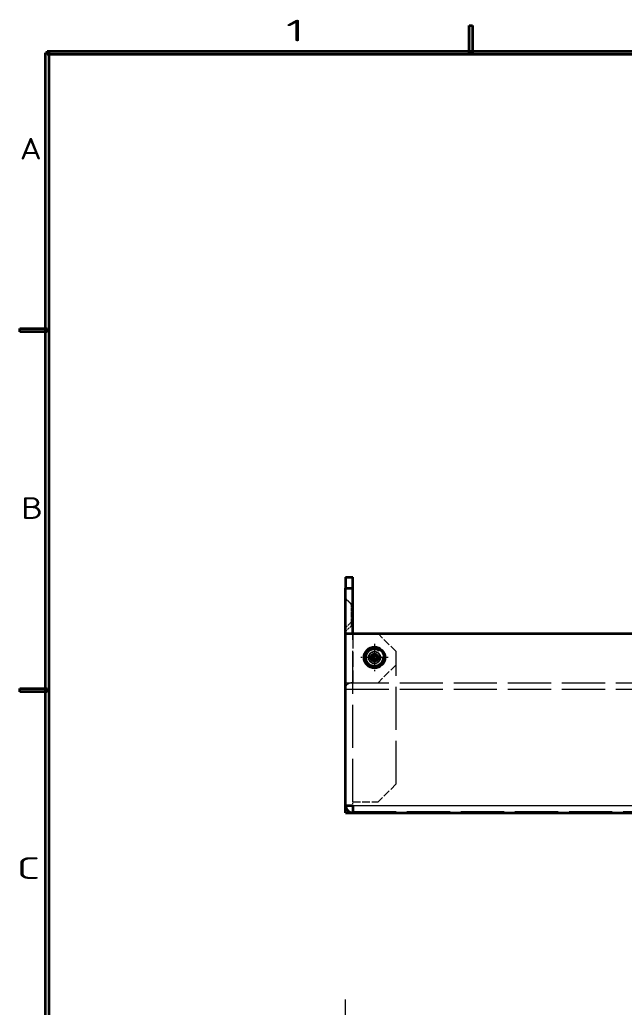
# Model space of a CAD drawing. Extents: x 23 to 587, y 4 to 413.
# Drawn here: x 26.2 to 110.1, y 274.5 to 411.6 of the extents above; entities that cross this region are included whole.
import ezdxf
from ezdxf.enums import TextEntityAlignment as Align

# ---------------------------------------------------------------- set-up
doc = ezdxf.new("R2010")
doc.units = 0
doc.linetypes.add('DASHDOT', pattern=[18.5, 12, -3, 0.5, -3])
doc.linetypes.add('DASHED', pattern=[15, 12, -3])
doc.layers.get('0').update_dxf_attribs({"lineweight": 13})
doc.layers.add('3', color=7, linetype='Continuous', lineweight=13)
doc.styles.get("Standard").update_dxf_attribs({"font": 'isocp.shx'})

# ---------------------------------------------------------------- blocks, each defined once
blk = doc.blocks.new('BLOCK223')
at = {"layer": '3', "color": 7, "lineweight": 13}
blk.add_text('A', height=3, dxfattribs=at).set_placement((26.2, 392.19), (29.24, 392.19), align=Align.FIT)
blk = doc.blocks.new('BLOCK224')
at = {"layer": '3', "color": 7, "lineweight": 13}
blk.add_text('B', height=3, dxfattribs=at).set_placement((26.39, 342.29), (29.43, 342.29), align=Align.FIT)
blk = doc.blocks.new('BLOCK225')
at = {"layer": '3', "color": 7, "lineweight": 13}
blk.add_text('C', height=3, dxfattribs=at).set_placement((25.79, 292.29), (29.02, 292.29), align=Align.FIT)
blk = doc.blocks.new('BLOCK230')
at = {"layer": '3', "color": 7, "lineweight": 13}
blk.add_text('1', height=3, dxfattribs=at).set_placement((63.15, 408.59), (65.69, 408.59), align=Align.FIT)
blk = doc.blocks.new('BLOCK300')
at = {"layer": '3', "color": 7, "lineweight": 5}
blk.add_solid([(410.24, 407.24), (409.76, 406.76), (30, 407.24), (30, 406.76)], dxfattribs=at)
blk = doc.blocks.new('BLOCK301')
at = {"layer": '3', "color": 7, "lineweight": 5}
blk.add_solid([(26.19, 368.74), (26.19, 368.26), (29.99, 368.74), (29.99, 368.26)], dxfattribs=at)
blk = doc.blocks.new('BLOCK302')
at = {"layer": '3', "color": 7, "lineweight": 5}
blk.add_solid([(26.2, 318.74), (26.2, 318.26), (30, 318.74), (30, 318.26)], dxfattribs=at)
blk = doc.blocks.new('BLOCK305')
at = {"layer": '3', "color": 7, "lineweight": 5}
blk.add_solid([(89.02, 410.8), (88.54, 410.8), (89.02, 407), (88.54, 407)], dxfattribs=at)
blk = doc.blocks.new('BLOCK342')
at = {"color": 7, "lineweight": 13}
blk.add_line((-67.61, 226.7), (-67.61, 288.15), dxfattribs=at)
blk = doc.blocks.new('BLOCK375')
at = {"color": 7, "linetype": 'DASHDOT', "lineweight": 13, "ltscale": 0.1885}
for p, q in [((-59.61, -68.93), (-59.61, -76.47)), ((-55.84, -72.7), (-63.38, -72.7))]:
    blk.add_line(p, q, dxfattribs=at)
blk = doc.blocks.new('BLOCK398')
at = {"color": 7, "lineweight": 35, "ltscale": 0.05}
for p, q in [((-67.61, -50.4), (-65.61, -50.4)), ((-67.61, -53.4), (-65.61, -53.4)), ((-67.61, -115.8), (-67.61, -113.8)), ((-67.61, -113.8), (-65.61, -113.8)), ((-65.61, -113.8), (-65.61, -115.8)), ((-67.61, -115.8), (-65.61, -115.8))]:
    blk.add_line(p, q, dxfattribs=at)
at = {"color": 7, "lineweight": 35, "ltscale": 0.075}
for p, q in [((-67.61, -50.4), (-67.61, -53.4)), ((-65.61, -53.4), (-65.61, -50.4))]:
    blk.add_line(p, q, dxfattribs=at)
at = {"color": 7, "linetype": 'DASHED', "lineweight": 13, "ltscale": 0.05}
for p, q in [((-67.61, -53.4), (-65.61, -53.4)), ((-67.61, -113.68), (-65.61, -113.68)), ((-67.61, -113.8), (-65.61, -113.8))]:
    blk.add_line(p, q, dxfattribs=at)
at = {"color": 7, "lineweight": 35, "ltscale": 0.31625}
for p, q in [((-67.61, -66.05), (-67.61, -53.4)), ((-65.61, -66.05), (-65.61, -53.4))]:
    blk.add_line(p, q, dxfattribs=at)
at = {"color": 7, "linetype": 'DASHED', "lineweight": 13, "ltscale": 0.056569}
for p, q in [((-66.01, -57.85), (-67.61, -56.25)), ((-66.01, -63.85), (-67.61, -65.45))]:
    blk.add_line(p, q, dxfattribs=at)
at = {"color": 7, "linetype": 'DASHED', "lineweight": 13, "ltscale": 0.06364}
for p, q in [((-65.81, -58.2), (-67.61, -56.4)), ((-65.81, -62.6), (-67.61, -64.4))]:
    blk.add_line(p, q, dxfattribs=at)
at = {"color": 7, "linetype": 'DASHED', "lineweight": 13, "ltscale": 0.075}
for p, q in [((-66.01, -60.85), (-66.01, -57.85)), ((-66.01, -63.85), (-66.01, -60.85))]:
    blk.add_line(p, q, dxfattribs=at)
at = {"color": 7, "linetype": 'DASHED', "lineweight": 13, "ltscale": 0.01}
for p, q in [((-65.61, -57.85), (-66.01, -57.85)), ((-65.61, -63.85), (-66.01, -63.85))]:
    blk.add_line(p, q, dxfattribs=at)
at = {"color": 7, "linetype": 'DASHED', "lineweight": 13, "ltscale": 0.055}
for p, q in [((-65.81, -60.4), (-65.81, -58.2)), ((-65.81, -62.6), (-65.81, -60.4))]:
    blk.add_line(p, q, dxfattribs=at)
at = {"color": 7, "linetype": 'DASHED', "lineweight": 13, "ltscale": 0.005}
for p, q in [((-65.61, -58.2), (-65.81, -58.2)), ((-65.61, -62.6), (-65.81, -62.6))]:
    blk.add_line(p, q, dxfattribs=at)
at = {"color": 7, "lineweight": 35}
for p, q in [((-67.61, -66.05), (556.39, -66.05)), ((-67.61, -113.8), (-67.61, -66.05)), ((-65.61, -115.8), (554.39, -115.8))]:
    blk.add_line(p, q, dxfattribs=at)
at = {"color": 7, "linetype": 'DASHED', "lineweight": 13}
for p, q in [((-65.61, -112.8), (-65.61, -66.05)), ((-65.61, -112.8), (-65.61, -66.05)), ((-53.61, -107.8), (-53.61, -71.05)), ((-67.61, -79.76), (556.39, -79.76)), ((-67.61, -79.76), (556.39, -79.76)), ((-67.61, -81.44), (556.39, -81.44)), ((-65.61, -113.8), (554.39, -113.8)), ((-65.61, -115.48), (554.39, -115.48))]:
    blk.add_line(p, q, dxfattribs=at)
at = {"color": 7, "linetype": 'DASHED', "lineweight": 13, "ltscale": 0.341357}
blk.add_line((-65.61, -66.05), (-65.61, -79.7), dxfattribs=at)
at = {"color": 7, "linetype": 'DASHED', "lineweight": 13, "ltscale": 0.176777}
for p, q in [((-53.61, -71.05), (-58.61, -66.05)), ((-53.61, -74.7), (-58.61, -79.7)), ((-53.61, -107.8), (-58.61, -112.8))]:
    blk.add_line(p, q, dxfattribs=at)
at = {"color": 7, "linetype": 'DASHED', "lineweight": 13, "ltscale": 0.175}
for p, q in [((-65.61, -79.7), (-58.61, -79.7)), ((-65.61, -112.8), (-58.61, -112.8))]:
    blk.add_line(p, q, dxfattribs=at)
at = {"color": 7, "linetype": 'DASHED', "lineweight": 13, "ltscale": 0.025}
blk.add_line((-65.61, -113.8), (-65.61, -112.8), dxfattribs=at)
at = {"color": 7, "lineweight": 13}
blk.add_line((-65.61, -113.8), (554.39, -113.8), dxfattribs=at)
at = {"color": 7, "lineweight": 35}
for radius in [2.9, 2.7, 1, 0.95]:
    blk.add_circle((-59.61, -72.7), radius, dxfattribs=at)
at = {"color": 7, "linetype": 'DASHED', "lineweight": 13}
for radius in [2.9, 2.25, 1.7, 1.6, 1.15, 1.15, 1.15, 1.15, 1.15, 1.15, 1.15, 1.15, 1.15, 1.15, 0.95, 0.95, 0.45, 0.45]:
    blk.add_circle((-59.61, -72.7), radius, dxfattribs=at)
for radius, start, end in [(1.6, 61.3521, 241.3521), (1.6, 118.2512, 298.2512), (1.6, 241.3521, 61.3521), (1.6, 298.2512, 118.2512), (0.95, 297.6021, 298.262), (2.25, 297.6021, 298.2556), (2.7, 297.6021, 298.2551)]:
    blk.add_arc((-59.61, -72.7), radius, start, end, dxfattribs=at)
at = {"color": 7, "lineweight": 35}
blk.add_arc((-65.61, -113.8), 2, 180, 270, dxfattribs=at)
at = {"color": 7, "linetype": 'DASHED', "lineweight": 13}
blk.add_ellipse((-65.61, -80.99), major_axis=(2, 0), ratio=0.643646, start_param=1.570796, end_param=3.141593, dxfattribs=at)

msp = doc.modelspace()

# ---------------------------------------------------------------- linework, layer by layer
at = {"layer": '3', "color": 7, "lineweight": 35, "ltscale": 0.095}
for p, q in [((88.54, 407), (88.54, 410.8)), ((89.02, 410.8), (89.02, 407)), ((26.19, 368.74), (29.99, 368.74)), ((29.99, 368.26), (26.19, 368.26)), ((26.2, 318.74), (30, 318.74)), ((30, 318.26), (26.2, 318.26))]:
    msp.add_line(p, q, dxfattribs=at)
at = {"layer": '3', "color": 7, "lineweight": 35, "ltscale": 0.011875}
for p, q in [((88.54, 410.8), (89.02, 410.8)), ((29.76, 407), (30.24, 407)), ((30, 406.76), (30, 407.24)), ((89.02, 407), (88.54, 407)), ((26.19, 368.26), (26.19, 368.74)), ((29.99, 368.74), (29.99, 368.26)), ((26.2, 318.26), (26.2, 318.74)), ((30, 318.74), (30, 318.26))]:
    msp.add_line(p, q, dxfattribs=at)
at = {"layer": '3', "color": 7, "lineweight": 35}
for p, q in [((29.76, 9.76), (29.76, 407)), ((30, 407.24), (580.2, 407.24)), ((579.73, 406.76), (30, 406.76)), ((30.24, 407), (30.24, 10.24))]:
    msp.add_line(p, q, dxfattribs=at)

# ---------------------------------------------------------------- block references
at = {"lineweight": 0, "xscale": 0.5, "yscale": 0.5, "zscale": 0.5}
for name, p in [('BLOCK398', (105.22, 359.38)), ('BLOCK375', (105.22, 359.38)), ('BLOCK342', (105.22, 131.47))]:
    msp.add_blockref(name, p, dxfattribs=at)
at = {"layer": '3', "lineweight": 0}
for name in ['BLOCK230', 'BLOCK305', 'BLOCK300', 'BLOCK223', 'BLOCK301', 'BLOCK224', 'BLOCK302', 'BLOCK225']:
    msp.add_blockref(name, (0, 0), dxfattribs=at)

doc.saveas('drawing.dxf')
